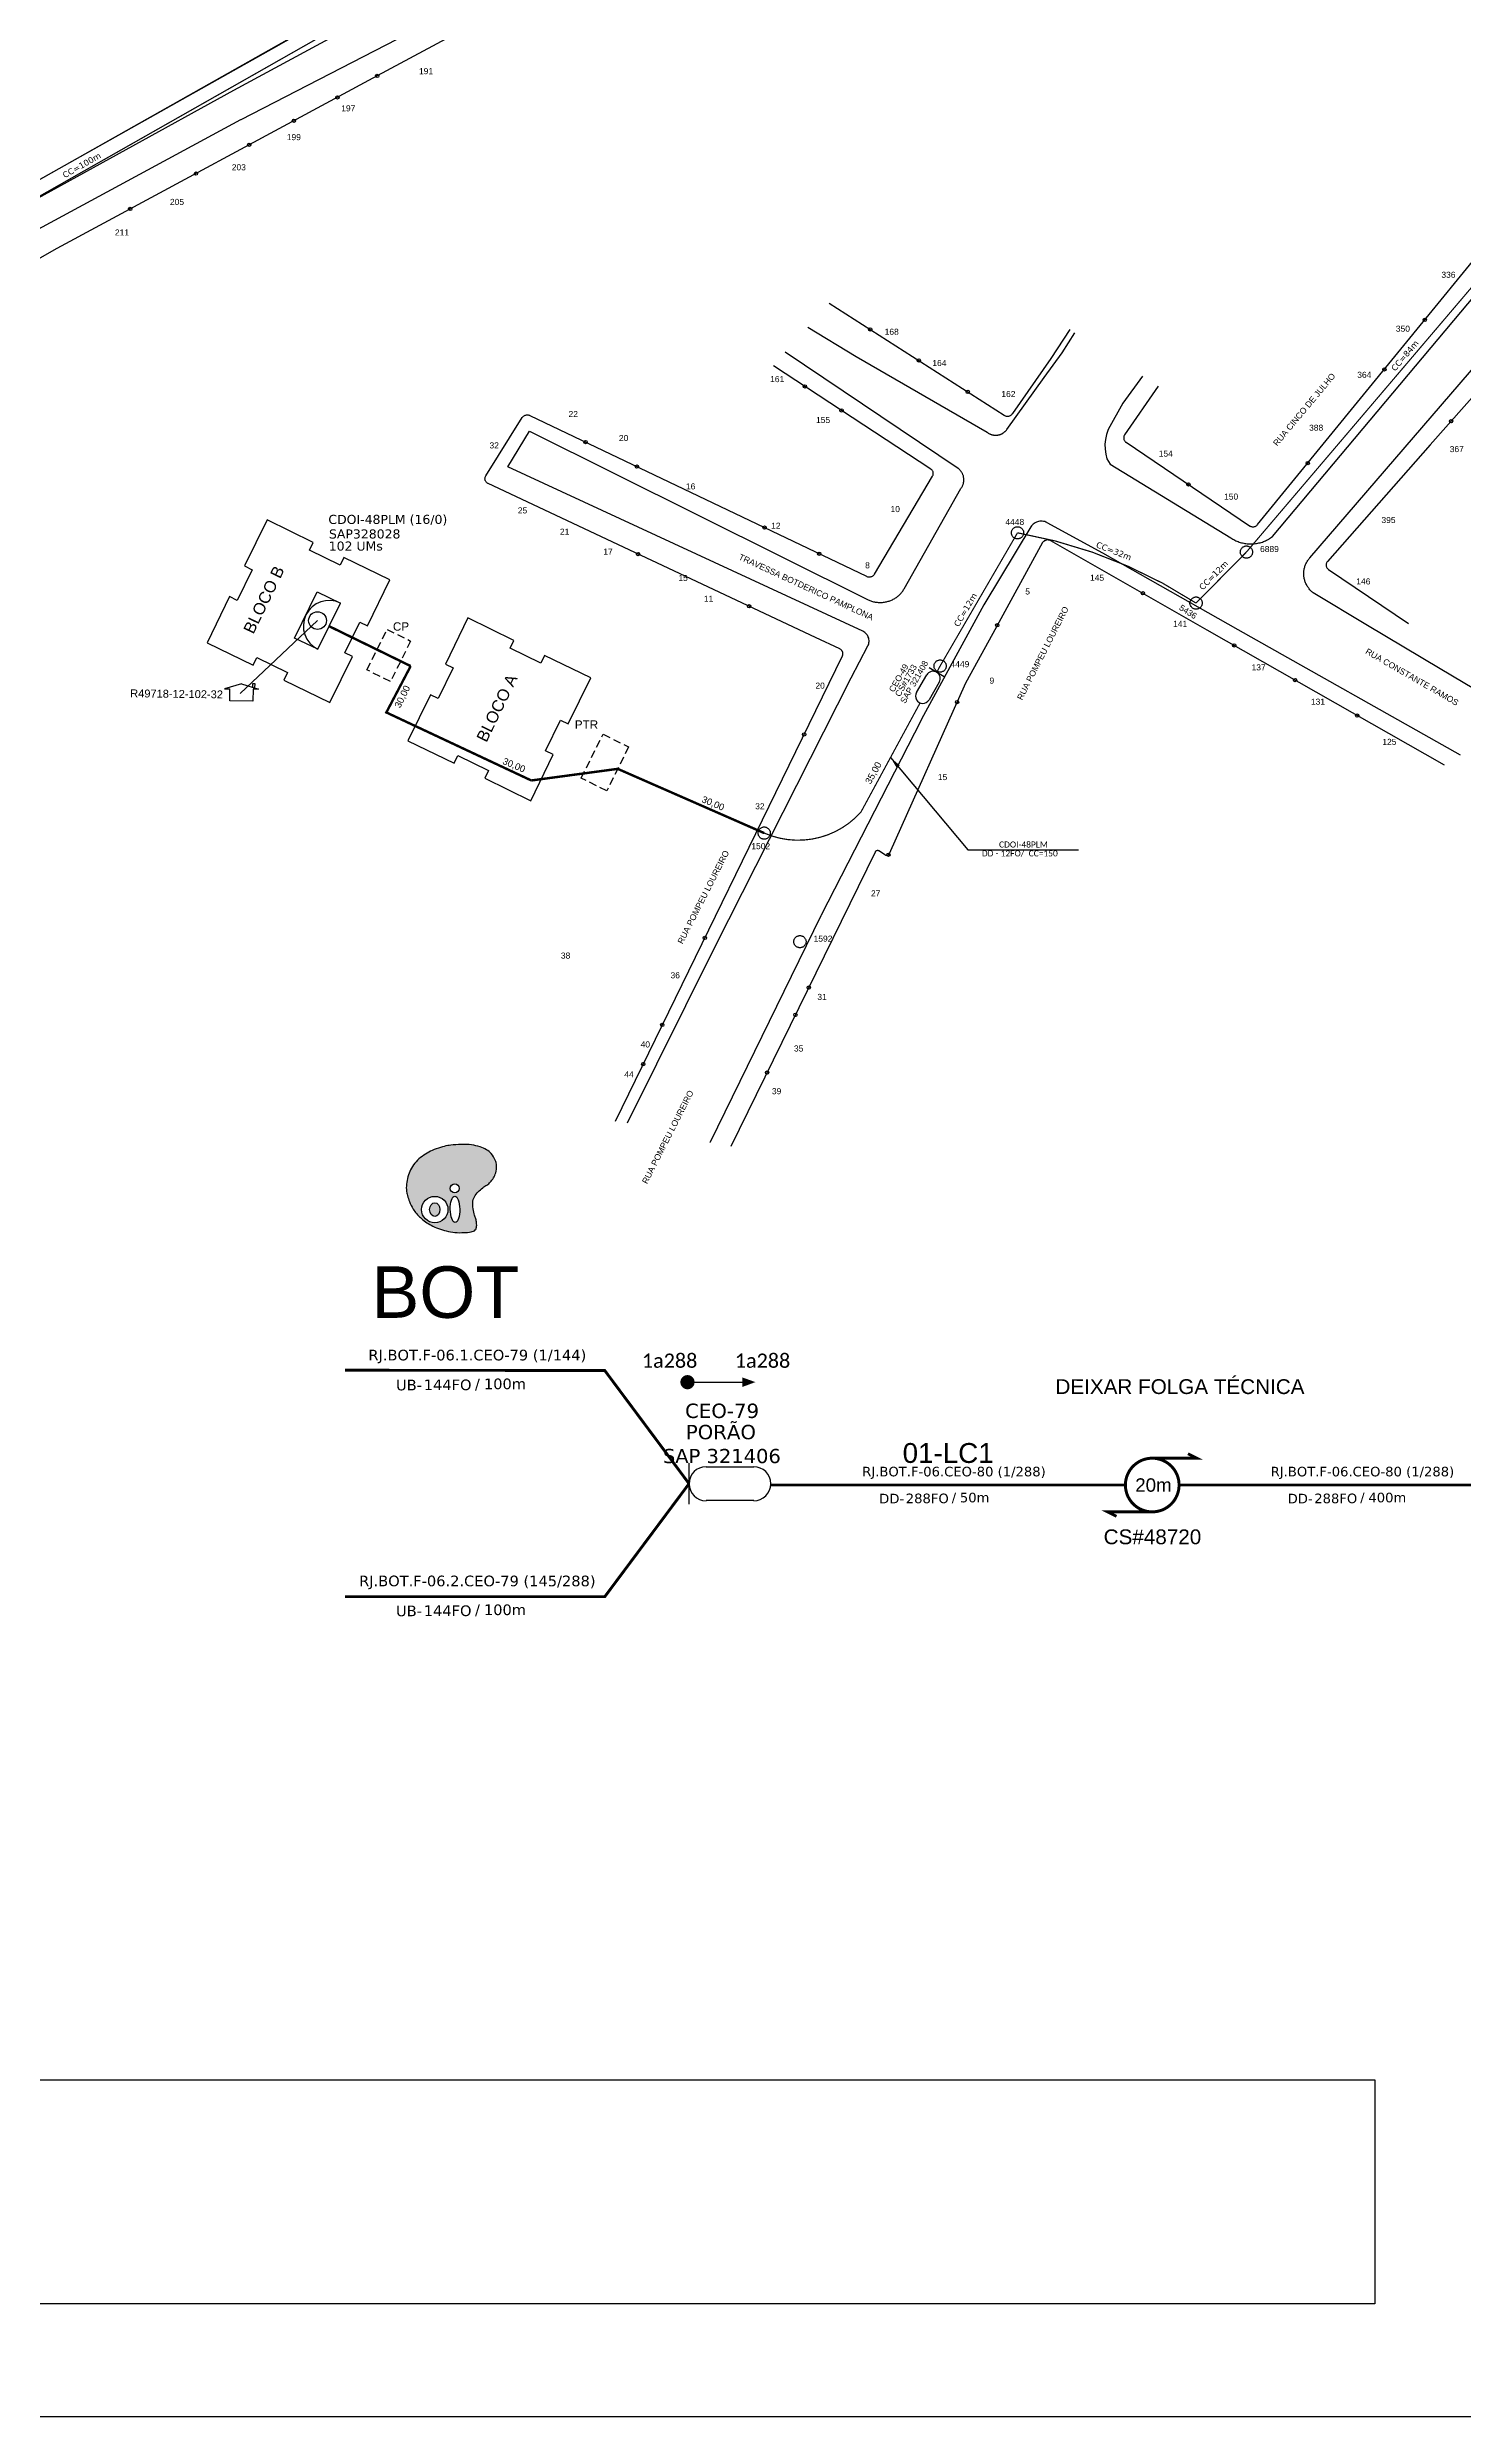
# Model space of a CAD drawing. Header units: metres. Extents: x 10082 to 18317, y -227 to 2742.
# Drawn here: x 10315.9 to 10549.9, y -226.7 to 164.7 of the extents above; entities that cross this region are included whole.
import ezdxf
from ezdxf.enums import TextEntityAlignment as Align

# ---------------------------------------------------------------- set-up
doc = ezdxf.new("R2010")
doc.units = ezdxf.units.M
doc.header["$LTSCALE"] = 0.1
doc.header["$MEASUREMENT"] = 0
for name, pattern in [('ARILSUPP', [2.98, 1.42, -0.71, 0.14, -0.71]), ('DASHED', [19.05, 12.7, -6.35]), ('PHANTOM2', [1.25, 0.625, -0.125, 0.125, -0.125, 0.125, -0.125])]:
    doc.linetypes.add(name, pattern=pattern)
for name, color, linetype in [('10.0-Cartográfico', 252, 'Continuous'), ('10.1-Caixas Subterrâneas', 5, 'Continuous'), ('10.2-Nº Policía', 2, 'Continuous'), ('10.3-Nome das Ruas', 252, 'Continuous'), ('20.4-CEO', 1, 'Continuous'), ('20.5-CABO AÉREO', 1, 'Continuous'), ('20.5-CEO', 1, 'Continuous'), ('CD a instalar', 1, 'Continuous'), ('CDOI', 1, 'Continuous'), ('E.T.', 7, 'Continuous'), ('LC1', 3, 'Continuous'), ('MUB_NUMERACAO', 7, 'Continuous'), ('SETA', 7, 'Continuous'), ('SURVEYS', 7, 'Continuous'), ('SURVEYS_LEGENDAS', 7, 'Continuous')]:
    doc.layers.add(name, color=color, linetype=linetype)
doc.layers.add('40.1-ETIQUETAS', color=1, linetype='Continuous', lineweight=20)
doc.layers.add('DROP DE CLIENTE', color=140, linetype='Continuous', plot=False)
doc.styles.add('ARIAL', font='arial.ttf')
doc.styles.add('siredit', font='verdana.ttf')
doc.styles.get("Standard").update_dxf_attribs({"font": 'arial.ttf'})
doc.dimstyles.get("Standard").update_dxf_attribs({"dimtxt": 0.18, "dimasz": 0.18, "dimexe": 0.18, "dimexo": 0.0625, "dimgap": 0.09, "dimtad": 0, "dimtih": 1, "dimtoh": 1, "dimdec": 4, "dimzin": 0, "dimdsep": 46, "dimtxsty": 'Standard', "dimcen": 0.09, "dimadec": 0, "dimazin": 0, "dimtfac": 1, "dimtdec": 4, "dimtofl": 0, "dimtmove": 0, "dimatfit": 3, "dimfxl": 0, "dimtolj": 1, "dimtzin": 0, "dimarcsym": 0})

# ---------------------------------------------------------------- blocks, each defined once
blk = doc.blocks.new('DV')
at = {"linetype": 'Continuous'}
blk.add_circle((0, 0), 0.00000275, dxfattribs=at)
blk = doc.blocks.new('MHMZ')
at = {"linetype": 'PHANTOM2'}
blk.add_circle((0, 0), 0.0000101, dxfattribs=at)
blk = doc.blocks.new('LVLV')
for p, q in [((0, 0.0000254), (-0.0000251, 0.000018)), ((-0.0000251, 0.000018), (-0.0000173, 0.000018)), ((-0.0000172, 0), (-0.0000172, 0.0000179)), ((0.0000172, 0), (-0.0000172, 0)), ((0, 0.0000254), (0.0000251, 0.000018)), ((0.0000169, 0.0000264), (0.0000195, 0.0000264)), ((0.0000169, 0.0000205), (0.0000169, 0.0000264)), ((0.0000251, 0.000018), (0.0000172, 0.000018)), ((0.0000172, 0.000018), (0.0000172, 0)), ((0.0000195, 0.0000264), (0.0000195, 0.0000198))]:
    blk.add_line(p, q)
blk = doc.blocks.new('OI')
h = blk.add_hatch(color=40)
edge = h.paths.add_edge_path()
edge.add_spline(control_points=[(4.35, -0.67), (3.92, -0.99), (3.26, -1.5), (2.81, -2.59), (2.9, -3.5), (3.06, -4.27), (3.31, -4.85), (3.37, -5.39), (3.4, -5.88), (3.2, -6.4), (2.54, -6.61), (1.65, -6.63), (0.55, -6.67), (-0.56, -6.42), (-1.61, -6.14), (-2.77, -5.61), (-3.92, -4.77), (-4.89, -3.7), (-5.34, -2.65), (-5.6, -1.94), (-5.85, -0.96), (-5.71, 0.47), (-5.1, 2.02), (-4.14, 3.02), (-3.3, 3.61), (-2.37, 4.16), (-1.36, 4.44), (-0.56, 4.7), (0.79, 4.85), (2.24, 4.97), (3.79, 4.57), (4.67, 4.21), (5.44, 3.65), (5.76, 2.99), (6.03, 2.21), (6.01, 1.46), (5.72, 0.64), (5.31, 0.08), (4.88, -0.38), (4.51, -0.55), (4.35, -0.67)], knot_values=[0, 0, 0, 0, 1.60434, 2.417191, 3.427595, 4.282808, 4.776746, 5.304182, 5.888771, 6.258406, 6.858137, 7.79129, 8.986195, 10.124242, 11.187857, 12.242908, 13.953784, 15.414161, 16.515391, 17.349188, 17.675853, 19.552021, 21.515531, 22.568638, 23.63245, 24.621084, 25.782718, 26.745347, 27.142653, 29.870543, 31.004649, 31.921532, 32.709589, 33.801391, 34.042471, 35.192333, 35.971461, 36.628871, 37.254359, 37.836911, 37.836911, 37.836911, 37.836911], degree=3, periodic=0)
h.paths.add_polyline_path([(1.13, -0.87, -1), (-0.04, -0.87, -1)], flags=16)
edge = h.paths.add_edge_path(flags=16)
edge.add_ellipse((0.56, -3.59), major_axis=(-0.02, 1.71), ratio=0.361305, start_angle=0, end_angle=360)
h.paths.add_polyline_path([(-0.36, -3.62, -1), (-3.8, -3.62, -1)], flags=16)
edge = h.paths.add_edge_path(flags=0)
edge.add_ellipse((-2.08, -3.62), major_axis=(0, 0.885), ratio=0.758294, start_angle=0, end_angle=360)
at = {"color": 40}
for centre, radius in [((-2.08, -3.62), 1.72), ((0.54, -0.87), 0.587)]:
    blk.add_circle(centre, radius, dxfattribs=at)
blk.add_ellipse((-2.08, -3.62), major_axis=(0, 0.885), ratio=0.758294, start_param=-3.141592653589792, end_param=3.141592653589792, dxfattribs=at)
blk.add_ellipse((0.56, -3.59), major_axis=(-0.02, 1.71), ratio=0.361305, dxfattribs=at)
at = {"color": 40, "start_tangent": (-0.800898, -0.598801), "end_tangent": (-0.800898, -0.598801)}
blk.add_spline([(4.35, -0.67), (3.2, -1.78), (2.9, -2.54), (2.92, -3.55), (3.12, -4.38), (3.28, -4.85), (3.37, -5.37), (3.35, -5.95), (3.2, -6.29), (2.66, -6.55), (1.73, -6.63), (0.54, -6.62), (-0.58, -6.41), (-1.6, -6.11), (-2.56, -5.67), (-3.95, -4.67), (-4.89, -3.56), (-5.37, -2.56), (-5.64, -1.78), (-5.72, -1.46), (-5.63, 0.42), (-4.84, 2.22), (-4.13, 2.99), (-3.27, 3.62), (-2.4, 4.09), (-1.3, 4.47), (-0.37, 4.72), (0.02, 4.77), (2.75, 4.8), (3.85, 4.53), (4.69, 4.16), (5.31, 3.68), (5.85, 2.73), (5.93, 2.5), (5.94, 1.35), (5.67, 0.62), (5.29, 0.08), (4.84, -0.36), (4.35, -0.67)], degree=3, dxfattribs=at)
blk = doc.blocks.new('ETIQUETA_RS5F')
at = {"layer": '40.1-ETIQUETAS', "color": 0, "style": 'siredit'}
blk.add_text('/', height=1.5, dxfattribs=at).set_placement((1.55, -1.95), align=Align.MIDDLE_RIGHT)
for tag, p in [('ETIQUETA_R_PRIMARIA', (1.18, 4.1)), ('ETIQUETA_R_SECUNDARIA', (1.18, 2.1)), ('F_ATIVAS/F_MORTAS', (1.11, -4.24))]:
    blk.add_attdef(tag, text='', height=1.5, dxfattribs=at).set_placement(p, align=Align.MIDDLE_CENTER)
for tag, p in [('TIPO_CABO', (-6.62, -2.12)), ('CAP_CABO', (0.37, -2.09))]:
    blk.add_attdef(tag, text='', height=1.5, dxfattribs=at).set_placement(p, align=Align.MIDDLE_RIGHT)
blk.add_attdef('METROS', text='', height=1.5, dxfattribs=at).set_placement((2.11, -1.95), align=Align.MIDDLE_LEFT)
for tag, p in [('FUSÃO_1', (0.82, -8.39)), ('FUSÃO_2', (0.82, -10.6)), ('FUSÃO_3', (0.82, -12.93)), ('FUSÃO_4', (0.82, -15.14)), ('FUSÃO_5', (0.82, -17.16))]:
    blk.add_attdef(tag, text='', height=1.5, dxfattribs=at).set_placement(p, align=Align.CENTER)

msp = doc.modelspace()

# ---------------------------------------------------------------- linework, layer by layer
for points in [[(10081.8, -226.73), (10920.37, -226.73), (10920.37, 367.27), (10081.8, 367.27), (10081.8, -226.73)], [(10362.62, 56.45), (10366.34, 64.06), (10365.07, 64.68), (10367.55, 69.75), (10368.81, 69.13), (10372.53, 76.73), (10364.92, 80.45), (10364.3, 79.18), (10359.23, 81.66), (10359.85, 82.92), (10352.24, 86.64), (10348.53, 79.03), (10349.8, 78.41), (10347.32, 73.34), (10346.06, 73.96), (10342.34, 66.35), (10349.95, 62.64), (10350.57, 63.91), (10355.64, 61.43), (10355.02, 60.17), (10362.62, 56.45)], [(10395.8, 40.25), (10399.52, 47.86), (10398.25, 48.48), (10400.73, 53.55), (10401.99, 52.93), (10405.71, 60.53), (10398.1, 64.25), (10397.48, 62.98), (10392.41, 65.46), (10393.03, 66.72), (10385.42, 70.44), (10381.71, 62.83), (10382.98, 62.21), (10380.5, 57.14), (10379.24, 57.76), (10375.52, 50.15), (10383.13, 46.44), (10383.75, 47.71), (10388.82, 45.23), (10388.2, 43.97), (10395.8, 40.25)]]:
    msp.add_lwpolyline(points)
at = {"color": 5, "linetype": 'DASHED'}
for points in [[(10368.75, 61.87), (10372.07, 68.55), (10375.96, 66.62), (10372.64, 59.93)], [(10404.15, 43.98), (10407.75, 51.23), (10411.98, 49.13), (10408.38, 41.88)]]:
    msp.add_lwpolyline(points, close=True, dxfattribs=at)
at = {"color": 7}
for points, const_width in [([(10421.12, -55.82, 1), (10422.29, -55.82, 1)], 1.17), ([(10498.49, -68.38, 1.000012), (10498.49, -77.25, 0.999978)], 0.492)]:
    msp.add_lwpolyline(points, format="xyb", close=True, dxfattribs=dict(at, const_width=const_width))
at = {"color": 7, "const_width": 0.462}
for points in [[(10498.49, -68.38), (10505.88, -68.38), (10504.4, -67.64)], [(10498.49, -77.25), (10491.11, -77.25), (10492.58, -77.99)]]:
    msp.add_lwpolyline(points, dxfattribs=at)
at = {"color": 0}
msp.add_lwpolyline([(10101.22, -171.1), (10535.29, -171.1), (10535.29, -208.08), (10101.22, -208.08)], close=True, dxfattribs=at)
at = {"layer": '10.0-Cartográfico'}
for points in [[(10412.22, 182.46), (10370.44, 160), (10317.48, 131.48), (10294.44, 118.4), (10288.7, 115.13), (10288.63, 115.09), (10288.55, 115.04), (10288.48, 114.96), (10288.42, 114.89), (10288.36, 114.82), (10288.31, 114.73), (10288.27, 114.65), (10288.24, 114.56), (10288.24, 114.46), (10288.23, 114.37), (10288.23, 114.27), (10288.25, 114.18), (10288.27, 114.09), (10288.31, 114), (10288.36, 113.92), (10288.41, 113.84), (10290.94, 110.6), (10298.36, 101.82)], [(10283.26, 125.27), (10353.36, 164.65), (10370.15, 174.23)], [(10293.33, 128.23), (10346.77, 157.63), (10370.73, 170.58)], [(10282.83, 124.91), (10359.38, 168.08)], [(10373.7, 166.01), (10347.89, 152.75), (10347.87, 152.73), (10285.6, 119.09), (10285.29, 118.95), (10285.01, 118.76), (10284.74, 118.55), (10284.5, 118.32), (10284.29, 118.07), (10284.11, 117.8), (10283.95, 117.5), (10283.84, 117.21), (10283.76, 116.89), (10283.71, 116.57), (10283.7, 116.26), (10283.72, 115.93), (10283.78, 115.62), (10283.89, 115.31), (10284.02, 115.01), (10284.18, 114.73), (10284.37, 114.46), (10284.59, 114.22), (10284.66, 114.15), (10296.14, 100.47)], [(10499.49, 108.71), (10493.93, 100.67), (10493.9, 100.64), (10493.86, 100.56), (10493.82, 100.47), (10493.8, 100.38), (10493.78, 100.28), (10493.77, 100.19), (10493.78, 100.1), (10493.79, 100), (10493.82, 99.91), (10493.85, 99.82), (10493.9, 99.74), (10493.96, 99.65), (10494.02, 99.58), (10494.09, 99.51), (10494.17, 99.46), (10514.54, 85.68), (10514.62, 85.63), (10514.71, 85.59), (10514.8, 85.55), (10514.89, 85.53), (10515, 85.51), (10515.1, 85.5), (10515.21, 85.5), (10515.3, 85.52), (10515.4, 85.54), (10515.5, 85.57), (10515.59, 85.62), (10515.67, 85.66), (10515.76, 85.73), (10515.83, 85.79), (10515.89, 85.86), (10579.28, 163.41)], [(10496.87, 110.4), (10493.65, 105.95), (10491.19, 101.55), (10490.93, 100.76), (10490.76, 99.95), (10490.68, 99.14), (10490.69, 98.32), (10490.8, 97.51), (10491.01, 96.71), (10491.55, 95.84), (10511.47, 83.67), (10511.63, 83.57), (10511.79, 83.47), (10511.96, 83.38), (10512.13, 83.29), (10512.31, 83.21), (10512.48, 83.13), (10512.66, 83.06), (10512.84, 82.99), (10513.03, 82.93), (10513.22, 82.88), (10513.4, 82.83), (10513.6, 82.79), (10513.79, 82.76), (10513.98, 82.73), (10514.17, 82.71), (10514.37, 82.69), (10514.56, 82.68), (10514.76, 82.68), (10514.95, 82.68), (10515.15, 82.69), (10515.34, 82.7), (10515.54, 82.72), (10515.73, 82.75), (10515.92, 82.79), (10516.11, 82.83), (10516.3, 82.87), (10516.49, 82.93), (10516.68, 82.98), (10516.86, 83.05), (10517.04, 83.12), (10517.22, 83.19), (10517.39, 83.28), (10517.56, 83.36), (10517.73, 83.46), (10517.89, 83.55), (10518.05, 83.66), (10518.21, 83.77), (10518.36, 83.88), (10581.75, 159.38)], [(10594.94, 156.05), (10544.43, 99.07), (10527.43, 79.76), (10527.4, 79.73), (10527.35, 79.65), (10527.3, 79.56), (10527.26, 79.47), (10527.23, 79.38), (10527.22, 79.29), (10527.21, 79.19)], [(10445.09, 122.47), (10474.05, 103.92), (10474.09, 103.9), (10474.19, 103.85), (10474.27, 103.82), (10474.37, 103.79), (10474.48, 103.78), (10474.58, 103.77), (10474.68, 103.78), (10474.78, 103.79), (10474.88, 103.82), (10474.98, 103.85), (10475.06, 103.89), (10475.15, 103.94), (10475.24, 104), (10475.31, 104.07), (10475.37, 104.14), (10475.43, 104.22), (10481.77, 113.32), (10484.91, 118.1)], [(10441.56, 118.49), (10449.59, 113.65), (10471.2, 101.11), (10471.26, 101.07), (10471.32, 101.03), (10471.38, 100.99), (10471.45, 100.95), (10471.51, 100.91), (10471.58, 100.88), (10471.64, 100.84), (10471.71, 100.81), (10471.78, 100.79), (10471.85, 100.76), (10471.92, 100.74), (10471.99, 100.72), (10472.07, 100.7), (10472.14, 100.68), (10472.21, 100.67), (10472.29, 100.65), (10472.36, 100.64), (10472.44, 100.64), (10472.51, 100.63), (10472.59, 100.63), (10472.66, 100.63), (10472.74, 100.63), (10472.82, 100.64), (10472.89, 100.65), (10472.97, 100.66), (10473.04, 100.67), (10473.11, 100.68), (10473.19, 100.7), (10473.26, 100.72), (10473.33, 100.74), (10473.4, 100.77), (10473.47, 100.79), (10473.54, 100.82), (10473.61, 100.85), (10473.68, 100.88), (10473.74, 100.92), (10473.8, 100.96), (10473.87, 101), (10473.93, 101.04), (10473.99, 101.08), (10474.05, 101.13), (10474.1, 101.17), (10474.16, 101.22), (10474.21, 101.27), (10474.26, 101.32), (10474.31, 101.38), (10474.35, 101.43), (10474.4, 101.49), (10474.44, 101.55), (10480.64, 110.15), (10483.6, 114.22), (10485.72, 117.57)], [(10534.03, 69.21), (10525.07, 74.58), (10524.95, 74.68), (10524.84, 74.78), (10524.73, 74.89), (10524.63, 75), (10524.53, 75.11), (10524.43, 75.23), (10524.34, 75.34), (10524.25, 75.47), (10524.17, 75.59), (10524.09, 75.72), (10524.01, 75.85), (10523.95, 75.98), (10523.88, 76.11), (10523.82, 76.25), (10523.77, 76.39), (10523.72, 76.53), (10523.68, 76.67), (10523.64, 76.81), (10523.61, 76.95), (10523.58, 77.1), (10523.56, 77.24), (10523.54, 77.39), (10523.53, 77.53), (10523.53, 77.68), (10523.53, 77.83), (10523.53, 77.97), (10523.54, 78.12), (10523.56, 78.27), (10523.58, 78.41), (10523.61, 78.55), (10523.64, 78.7), (10523.68, 78.84), (10523.72, 78.98), (10523.77, 79.12), (10523.83, 79.26), (10523.89, 79.39), (10523.95, 79.53), (10524.02, 79.66), (10524.09, 79.79), (10524.17, 79.92), (10524.25, 80.04), (10524.34, 80.16), (10524.44, 80.28), (10524.53, 80.4), (10558.77, 120.12)], [(10451.53, 67.41), (10451.5, 67.46), (10451.4, 67.63), (10451.28, 67.78), (10451.14, 67.92), (10450.98, 68.05), (10450.83, 68.15), (10450.65, 68.25), (10392, 95.4), (10395.59, 101.28), (10451.43, 73.49), (10451.56, 73.43), (10451.7, 73.37), (10451.84, 73.31), (10451.99, 73.26), (10452.13, 73.21), (10452.28, 73.17), (10452.43, 73.13), (10452.58, 73.1), (10452.73, 73.07), (10452.88, 73.05), (10453.03, 73.03), (10453.18, 73.02), (10453.34, 73.01), (10453.49, 73), (10453.65, 73.01), (10453.8, 73.01), (10453.95, 73.02), (10454.11, 73.04), (10454.26, 73.06), (10454.41, 73.09), (10454.56, 73.12), (10454.71, 73.15), (10454.86, 73.19), (10455, 73.24), (10455.15, 73.29), (10455.29, 73.34), (10455.43, 73.4), (10455.57, 73.46), (10455.7, 73.53), (10455.83, 73.6), (10455.96, 73.68), (10456.09, 73.76), (10456.22, 73.84), (10456.34, 73.93), (10456.45, 74.02), (10456.57, 74.12), (10456.68, 74.22), (10456.78, 74.32), (10456.89, 74.43), (10456.99, 74.54), (10457.08, 74.65), (10457.17, 74.76), (10457.26, 74.88), (10457.34, 75), (10457.41, 75.13), (10457.49, 75.25), (10466.89, 91.82), (10466.94, 91.89), (10466.99, 91.97), (10467.03, 92.04), (10467.08, 92.12), (10467.12, 92.2), (10467.15, 92.28), (10467.19, 92.36), (10467.22, 92.44), (10467.25, 92.53), (10467.28, 92.61), (10467.3, 92.69), (10467.32, 92.78), (10467.33, 92.87), (10467.35, 92.95), (10467.36, 93.04), (10467.36, 93.13), (10467.37, 93.21), (10467.37, 93.3), (10467.36, 93.39), (10467.36, 93.47), (10467.35, 93.56), (10467.33, 93.65), (10467.32, 93.73), (10467.3, 93.82), (10467.28, 93.9), (10467.25, 93.99), (10467.22, 94.07), (10467.19, 94.15), (10467.16, 94.23), (10467.12, 94.31), (10467.08, 94.39), (10467.03, 94.47), (10466.99, 94.55), (10466.94, 94.62), (10466.89, 94.69), (10466.83, 94.76), (10466.77, 94.83), (10466.72, 94.9), (10466.65, 94.97), (10466.59, 95.03), (10466.52, 95.09), (10466.45, 95.15), (10437.86, 114.33)], [(10442.88, 67.21), (10388.78, 92.64), (10388.73, 92.66), (10388.64, 92.72), (10388.56, 92.77), (10388.49, 92.84), (10388.42, 92.91), (10388.37, 92.99), (10388.32, 93.08), (10388.28, 93.17), (10388.26, 93.26), (10388.24, 93.35), (10388.24, 93.44), (10388.25, 93.53), (10388.26, 93.63), (10388.29, 93.72), (10388.32, 93.81), (10388.37, 93.9), (10394.39, 103.55), (10394.42, 103.59), (10394.48, 103.67), (10394.55, 103.74), (10394.63, 103.8), (10394.7, 103.86), (10394.79, 103.9), (10394.89, 103.94), (10394.99, 103.97), (10395.08, 103.99), (10395.19, 104), (10395.29, 104), (10395.4, 103.98), (10395.49, 103.97), (10395.59, 103.94), (10395.68, 103.9), (10451.29, 77.32), (10451.36, 77.29), (10451.46, 77.26), (10451.56, 77.23), (10451.65, 77.22), (10451.76, 77.22), (10451.86, 77.23), (10451.96, 77.24), (10452.06, 77.27), (10452.15, 77.3), (10452.25, 77.35), (10452.32, 77.41), (10452.41, 77.46), (10452.48, 77.53), (10452.54, 77.61), (10452.59, 77.69), (10462.2, 93.86), (10462.24, 93.95), (10462.27, 94.04), (10462.3, 94.13), (10462.31, 94.22), (10462.32, 94.32), (10462.31, 94.41), (10462.3, 94.5), (10462.27, 94.59), (10462.23, 94.68), (10462.19, 94.77), (10462.13, 94.84), (10462.06, 94.91), (10461.99, 94.98), (10461.91, 95.03), (10435.89, 112.11)], [(10490.3, 81.17), (10481.14, 86.18), (10481.1, 86.2), (10480.92, 86.29), (10480.73, 86.35), (10480.53, 86.39), (10480.33, 86.42), (10480.12, 86.43), (10479.92, 86.42), (10479.71, 86.38), (10479.52, 86.33), (10479.34, 86.26), (10479.15, 86.18), (10478.98, 86.06), (10478.82, 85.95), (10478.68, 85.81), (10478.55, 85.66), (10478.45, 85.5), (10470.81, 72.86), (10470.68, 72.62), (10468.04, 67.78)], [(10507.58, 68.44), (10481.71, 83.2), (10481.62, 83.24), (10481.53, 83.28), (10481.43, 83.3), (10481.33, 83.32), (10481.23, 83.33), (10481.12, 83.33), (10481.02, 83.31), (10480.93, 83.29), (10480.83, 83.26), (10480.73, 83.21), (10480.64, 83.17), (10480.57, 83.1), (10480.49, 83.04), (10480.43, 82.97), (10480.38, 82.89), (10472.13, 67.87)], [(10512.71, 68.5), (10490.3, 81.17)], [(10527.21, 79.19), (10527.22, 79.1), (10527.23, 79), (10527.26, 78.91), (10527.29, 78.82), (10527.34, 78.74), (10527.4, 78.66), (10527.46, 78.59), (10527.53, 78.52), (10527.61, 78.47), (10540.81, 69.53)], [(10409.79, -12.68), (10447.31, 64.16), (10447.33, 64.22), (10447.36, 64.31), (10447.39, 64.4), (10447.39, 64.49), (10447.39, 64.59), (10447.38, 64.68), (10447.36, 64.78), (10447.33, 64.87), (10447.29, 64.95), (10447.23, 65.03), (10447.17, 65.11), (10447.1, 65.18), (10447.03, 65.25), (10446.94, 65.3), (10446.86, 65.34), (10442.88, 67.21)], [(10411.78, -13), (10426.25, 16.14), (10448.75, 60.57), (10451.52, 65.85), (10451.59, 65.99), (10451.65, 66.18), (10451.69, 66.36), (10451.72, 66.55), (10451.71, 66.74), (10451.69, 66.93), (10451.65, 67.11), (10451.58, 67.29), (10451.53, 67.41)], [(10468.04, 67.78), (10460.38, 53.7), (10460.3, 53.57), (10443.78, 21.35), (10443.73, 21.24), (10425.45, -16.14), (10425.41, -16.23)], [(10472.13, 67.87), (10467.64, 59.68), (10455.04, 31.47), (10455.01, 31.44), (10454.98, 31.39), (10454.95, 31.36), (10454.92, 31.33), (10454.88, 31.3), (10454.83, 31.27), (10454.74, 31.24), (10454.68, 31.23), (10454.63, 31.22), (10454.54, 31.22), (10454.49, 31.22), (10454.44, 31.24), (10454.39, 31.26), (10454.34, 31.28), (10454.3, 31.3), (10453.42, 31.92), (10453.38, 31.94), (10453.33, 31.97), (10453.28, 31.99), (10453.23, 32), (10453.18, 32), (10453.08, 32), (10453.02, 32), (10452.98, 31.98), (10452.89, 31.95), (10452.84, 31.92), (10452.8, 31.89), (10452.76, 31.86), (10452.73, 31.83), (10452.69, 31.75), (10428.88, -16.88)], [(10546.75, 46.11), (10507.58, 68.44)], [(10549.4, 47.76), (10512.71, 68.5)], [(10559.51, 54.07), (10546.05, 62.01), (10534.03, 69.21)]]:
    msp.add_lwpolyline(points, dxfattribs=at)
at = {"layer": '20.4-CEO', "color": 7}
for p, q in [((10424.77, -69.78), (10432.64, -69.78)), ((10432.64, -75.39), (10424.77, -75.39))]:
    msp.add_line(p, q, dxfattribs=at)
at = {"layer": '20.4-CEO', "color": 7, "const_width": 0.469}
for points in [[(10365.1, -53.84), (10408.04, -53.9), (10421.96, -72.59)], [(10365.1, -91.25), (10408.04, -91.26), (10421.96, -72.59)]]:
    msp.add_lwpolyline(points, dxfattribs=at)
at = {"layer": '20.4-CEO', "color": 7}
msp.add_lwpolyline([(10421.96, -75.97), (10421.96, -69.2)], dxfattribs=at)
for centre, start, end in [((10424.77, -72.59), 90, 270), ((10432.64, -72.59), 270, 90)]:
    msp.add_arc(centre, 2.81, start, end, dxfattribs=at)
at = {"layer": '20.5-CABO AÉREO', "color": 7, "ltscale": 8, "const_width": 0.469}
for points in [[(10435.44, -72.81), (10494.06, -72.81)], [(10502.92, -72.82), (10561.55, -72.82)]]:
    msp.add_lwpolyline(points, dxfattribs=at)
at = {"layer": '20.5-CEO', "color": 1}
for p, q in [((10459.54, 58.14), (10461.23, 61.03)), ((10463.3, 59.83), (10461.61, 56.93))]:
    msp.add_line(p, q, dxfattribs=at)
msp.add_lwpolyline([(10464.12, 60.74), (10461.63, 62.19)], dxfattribs=at)
for centre, start, end in [((10462.27, 60.43), 329.7071, 149.7071), ((10460.57, 57.53), 149.7071, 329.7071)]:
    msp.add_arc(centre, 1.2, start, end, dxfattribs=at)
at = {"layer": 'CD a instalar', "color": 1, "linetype": 'ByBlock', "const_width": 0.2}
for points in [[(10282.38, 121.8), (10368.82, 170.86)], [(10568.27, 145.06), (10514.05, 81.33)], [(10476.23, 84.51), (10463.44, 62.5)], [(10514.05, 81.33), (10505.73, 72.9)], [(10463.44, 62.5), (10462.88, 61.46)], [(10460.14, 56.42), (10450.36, 38.37)]]:
    msp.add_lwpolyline(points, dxfattribs=at)
for points in [[(10505.73, 72.9, 0.101664), (10476.23, 84.51)], [(10434.38, 34.9, 0.325337), (10450.36, 38.37)]]:
    msp.add_lwpolyline(points, format="xyb", dxfattribs=at)
at = {"layer": 'CD a instalar', "linetype": 'Continuous', "const_width": 0.4}
for points in [[(10362.49, 69.08), (10375.97, 62.49), (10375.97, 62.49)], [(10375.97, 62.49), (10371.95, 54.83), (10395.9, 43.59)], [(10434.38, 34.9), (10410.18, 45.51), (10395.9, 43.59)]]:
    msp.add_lwpolyline(points, dxfattribs=at)
at = {"layer": 'CDOI'}
for p, q in [((10356.8, 67.12), (10360.53, 74.76)), ((10360.53, 74.76), (10364.35, 72.9)), ((10360.62, 65.26), (10356.8, 67.12))]:
    msp.add_line(p, q, dxfattribs=at)
msp.add_lwpolyline([(10360.62, 65.26), (10364.35, 72.9)], dxfattribs=at)
msp.add_circle((10360.58, 70.01), 1.47, dxfattribs=at)
msp.add_arc((10362.49, 69.08), 4.25, 63.9761, 243.9761, dxfattribs=at)
at = {"layer": 'DROP DE CLIENTE'}
msp.add_line((10347.79, 57.95), (10360.58, 70.01), dxfattribs=at)
at = {"layer": 'SETA', "color": 7}
msp.add_lwpolyline([(10421.7, -55.82), (10431.9, -55.82)], dxfattribs=at)
msp.add_solid([(10430.78, -55.04), (10432.93, -55.81), (10430.79, -56.6)], dxfattribs=at)

# ---------------------------------------------------------------- block references
at = {"color": 5, "xscale": 1.266659904857219, "yscale": 1.266659885881166, "zscale": 1.266659892816337, "rotation": 0.1532885625447551}
msp.add_blockref('OI', (10382.57, -22.71), dxfattribs=at)
at = {"layer": '10.0-Cartográfico', "xscale": 100000, "yscale": 100000, "zscale": 100000}
for p in [(10363.86, 156.45), (10370.44, 160), (10356.67, 152.58), (10349.31, 148.62), (10340.5, 143.87), (10329.64, 138.03), (10451.89, 118.12), (10543.52, 119.67), (10459.91, 112.98), (10536.85, 111.5), (10441.1, 108.69), (10468.01, 107.8), (10447.15, 104.72), (10547.87, 102.95), (10404.88, 99.5), (10413.34, 95.46), (10524.19, 96.02), (10504.46, 92.5), (10434.45, 85.37), (10413.54, 81), (10443.47, 81.06), (10496.94, 74.51), (10431.88, 72.38), (10472.88, 69.24), (10512.04, 65.9), (10522.08, 60.18), (10466.24, 56.54), (10440.98, 51.19), (10532.37, 54.31), (10454.9, 31.32), (10424.57, 17.59), (10441.73, 9.37), (10439.53, 4.87), (10417.54, 3.2), (10414.39, -3.27), (10434.86, -4.66)]:
    msp.add_blockref('DV', p, dxfattribs=at)
at = {"layer": '10.1-Caixas Subterrâneas', "xscale": 100000, "yscale": 100000, "zscale": 100000}
for p in [(10476.23, 84.51), (10514.05, 81.33), (10505.73, 72.9), (10463.45, 62.5), (10434.38, 34.9), (10440.28, 16.96)]:
    msp.add_blockref('MHMZ', p, dxfattribs=at)
at = {"layer": '40.1-ETIQUETAS', "color": 7}
ref = msp.add_blockref('ETIQUETA_RS5F', (10385.59, -53.81), dxfattribs=dict(at, xscale=1.172508866507835, yscale=1.172508866507835, zscale=1.172508866507835))
ref.add_attrib('ETIQUETA_R_SECUNDARIA', 'RJ.BOT.F-06.1.CEO-79 (1/144)', dxfattribs={"color": 0, "height": 1.7588, "style": 'siredit'}).set_placement((10386.98, -51.34), align=Align.MIDDLE_CENTER)
ref.add_attrib('TIPO_CABO', 'UB-', dxfattribs={"color": 0, "height": 1.759, "style": 'siredit'}).set_placement((10377.84, -56.29), align=Align.MIDDLE_RIGHT)
ref.add_attrib('CAP_CABO', '144FO', dxfattribs={"color": 0, "height": 1.759, "style": 'siredit'}).set_placement((10386.02, -56.26), align=Align.MIDDLE_RIGHT)
ref.add_attrib('METROS', '100m', dxfattribs={"color": 0, "height": 1.759, "style": 'siredit'}).set_placement((10388.07, -56.1), align=Align.MIDDLE_LEFT)
ref = msp.add_blockref('ETIQUETA_RS5F', (10464.45, -72.81), dxfattribs=dict(at, xscale=1.055257979857058, yscale=1.055257979857024, zscale=1.055257979857051))
ref.add_attrib('ETIQUETA_R_SECUNDARIA', 'RJ.BOT.F-06.CEO-80 (1/288)', dxfattribs={"color": 0, "height": 1.5829, "style": 'siredit'}).set_placement((10465.73, -70.59), align=Align.MIDDLE_CENTER)
ref.add_attrib('TIPO_CABO', 'DD-', dxfattribs={"color": 0, "height": 1.583, "style": 'siredit'}).set_placement((10457.5, -75.05), align=Align.MIDDLE_RIGHT)
ref.add_attrib('CAP_CABO', '288FO', dxfattribs={"color": 0, "height": 1.583, "style": 'siredit'}).set_placement((10464.87, -75.02), align=Align.MIDDLE_RIGHT)
ref.add_attrib('METROS', '50m', dxfattribs={"color": 0, "height": 1.583, "style": 'siredit'}).set_placement((10466.71, -74.88), align=Align.MIDDLE_LEFT)
ref = msp.add_blockref('ETIQUETA_RS5F', (10531.94, -72.81), dxfattribs=dict(at, xscale=1.055257979857058, yscale=1.055257979857024, zscale=1.055257979857051))
ref.add_attrib('ETIQUETA_R_SECUNDARIA', 'RJ.BOT.F-06.CEO-80 (1/288)', dxfattribs={"color": 0, "height": 1.5829, "style": 'siredit'}).set_placement((10533.22, -70.59), align=Align.MIDDLE_CENTER)
ref.add_attrib('TIPO_CABO', 'DD-', dxfattribs={"color": 0, "height": 1.583, "style": 'siredit'}).set_placement((10524.99, -75.05), align=Align.MIDDLE_RIGHT)
ref.add_attrib('CAP_CABO', '288FO', dxfattribs={"color": 0, "height": 1.583, "style": 'siredit'}).set_placement((10532.36, -75.02), align=Align.MIDDLE_RIGHT)
ref.add_attrib('METROS', '400m', dxfattribs={"color": 0, "height": 1.583, "style": 'siredit'}).set_placement((10534.2, -74.88), align=Align.MIDDLE_LEFT)
ref = msp.add_blockref('ETIQUETA_RS5F', (10385.59, -91.13), dxfattribs=dict(at, xscale=1.172508866507835, yscale=1.172508866507835, zscale=1.172508866507835))
ref.add_attrib('ETIQUETA_R_SECUNDARIA', 'RJ.BOT.F-06.2.CEO-79 (145/288)', dxfattribs={"color": 0, "height": 1.7588, "style": 'siredit'}).set_placement((10386.98, -88.66), align=Align.MIDDLE_CENTER)
ref.add_attrib('TIPO_CABO', 'UB-', dxfattribs={"color": 0, "height": 1.759, "style": 'siredit'}).set_placement((10377.84, -93.61), align=Align.MIDDLE_RIGHT)
ref.add_attrib('CAP_CABO', '144FO', dxfattribs={"color": 0, "height": 1.759, "style": 'siredit'}).set_placement((10386.02, -93.58), align=Align.MIDDLE_RIGHT)
ref.add_attrib('METROS', '100m', dxfattribs={"color": 0, "height": 1.759, "style": 'siredit'}).set_placement((10388.07, -93.42), align=Align.MIDDLE_LEFT)
at = {"layer": 'SURVEYS', "color": 0, "xscale": 111319.4907932736, "yscale": 111319.4907932736, "zscale": 111319.4907932736, "rotation": 359.3002538559842}
msp.add_blockref('LVLV', (10347.99, 56.72), dxfattribs=at)

# ---------------------------------------------------------------- texts
at = {"color": 7, "style": 'ARIAL'}
msp.add_text('BOT', height=8.51, dxfattribs=at).set_placement((10369.47, -45.19))
for s, height, p in [('DEIXAR FOLGA TÉCNICA', 2.4429, (10482.5, -57.77)), ('CS#48720', 2.443, (10490.46, -82.59))]:
    msp.add_text(s, height=height, rotation=359.9867, dxfattribs=at).set_placement(p)
at = {"color": 7}
msp.add_text('20m', height=2.216, dxfattribs=at).set_placement((10495.68, -73.92))
at = {"color": 7, "char_height": 1, "attachment_point": 5, "style": 'siredit'}
for s, insert, rotation in [('CC=100m', (10321.62, 145.23), 29.5763), ('CC=84m', (10540.23, 113.78), 49.6953), ('CC=32m', (10492.14, 81.49), 338.5063), ('CC=12m', (10508.63, 77.49), 45.3695), ('CC=12m', (10467.62, 71.78), 59.8514)]:
    msp.add_mtext(s, dxfattribs=dict(at, insert=insert, rotation=rotation))
at = {"char_height": 1.925, "width": 18.7627, "attachment_point": 5, "rotation": 64.2263, "style": 'ARIAL'}
for s, insert in [('BLOCO B\\P', (10351.72, 73.45)), ('BLOCO A\\P', (10390.23, 55.56))]:
    msp.add_mtext(s, dxfattribs=dict(at, insert=insert))
at = {"color": 5, "char_height": 2.345, "width": 173.1136, "attachment_point": 5, "rotation": 359.9166}
for insert in [(10418.75, -52.28), (10434.1, -52.28)]:
    msp.add_mtext('{\\fCalibri|b0|i0|c0|p34;\\C256;1a288}', dxfattribs=dict(at, insert=insert))
at = {"layer": '10.1-Caixas Subterrâneas'}
for s, p in [('4448', (10474.23, 85.81)), ('6889', (10516.3, 81.33)), ('4449', (10465.16, 62.31)), ('1502', (10432.25, 32.24)), ('1592', (10442.54, 16.96))]:
    msp.add_text(s, height=1, dxfattribs=at).set_placement(p)
msp.add_text('5436', height=1, rotation=327.571, dxfattribs=at).set_placement((10502.83, 71.87))
at = {"layer": '10.1-Caixas Subterrâneas', "style": 'ARIAL'}
for s, p in [('CP ', (10373.04, 68.34)), ('PTR', (10403.09, 52.14))]:
    msp.add_text(s, height=1.379, dxfattribs=at).set_placement(p)
at = {"layer": '10.1-Caixas Subterrâneas', "color": 0}
for s, p in [('CEO-49', (10455.79, 58.08)), ('CS#1733', (10456.79, 57.33)), ('SAP 321408', (10457.66, 56.2))]:
    msp.add_text(s, height=1, rotation=60.3917, dxfattribs=at).set_placement(p)
at = {"layer": '10.2-Nº Policía', "color": 7}
for s, p in [('191', (10377.34, 160.28)), ('197', (10364.5, 154.14)), ('199', (10355.5, 149.38)), ('203', (10346.41, 144.4)), ('205', (10336.19, 138.68)), ('211', (10327.11, 133.63)), ('336', (10546.27, 126.64)), ('168', (10454.28, 117.23)), ('350', (10538.74, 117.73)), ('161', (10435.36, 109.4)), ('164', (10462.16, 112.06)), ('364', (10532.36, 110.11)), ('162', (10473.56, 106.94)), ('22', (10402.05, 103.64)), ('155', (10442.94, 102.64)), ('388', (10524.41, 101.37)), ('32', (10388.99, 98.45)), ('20', (10410.37, 99.67)), ('154', (10499.56, 97.1)), ('367', (10547.64, 97.84)), ('16', (10421.45, 91.68)), ('150', (10510.36, 89.99)), ('25', (10393.67, 87.71)), ('12', (10435.53, 85.18)), ('10', (10455.25, 87.93)), ('395', (10536.36, 86.12)), ('21', (10400.63, 84.2)), ('17', (10407.8, 80.91)), ('8', (10451.06, 78.64)), ('15', (10420.2, 76.54)), ('5', (10477.51, 74.32)), ('145', (10488.21, 76.58)), ('146', (10532.2, 75.98)), ('11', (10424.41, 73.11)), ('141', (10501.94, 68.97)), ('137', (10514.9, 61.78)), ('20', (10442.84, 58.76)), ('9', (10471.61, 59.59)), ('131', (10524.71, 56.11)), ('125', (10536.51, 49.47)), ('15', (10463.07, 43.65)), ('32', (10432.89, 38.83)), ('27', (10452.02, 24.45)), ('38', (10400.79, 14.16)), ('36', (10418.9, 10.91)), ('31', (10443.16, 7.33)), ('40', (10413.96, -0.52)), ('35', (10439.29, -1.19)), ('44', (10411.26, -5.48)), ('39', (10435.65, -8.24))]:
    msp.add_text(s, height=1, dxfattribs=at).set_placement(p)
at = {"layer": '10.3-Nome das Ruas'}
for s, rotation, p in [('RUA CINCO DE JULHO', 50.1609, (10519.13, 98.75)), ('TRAVESSA BOTDERICO PAMPLONA', 335.2676, (10430.06, 80.17)), ('RUA POMPEU LOUREIRO', 63.0992, (10476.99, 56.78)), ('RUA CONSTANTE RAMOS', 330.0092, (10533.6, 64.62)), ('RUA POMPEU LOUREIRO', 63.0992, (10420.9, 16.48)), ('RUA POMPEU LOUREIRO', 63.0992, (10415.03, -23.15))]:
    msp.add_text(s, height=1, rotation=rotation, dxfattribs=at).set_placement(p)
at = {"layer": '20.4-CEO', "color": 7, "style": 'siredit'}
for s, height, p in [('CEO-79', 2.377, (10427.42, -60.55)), ('PORÃO', 2.377, (10427.22, -64.06)), ('          SAP 321406', 2.345, (10422.27, -68.02))]:
    msp.add_text(s, height=height, dxfattribs=at).set_placement(p, align=Align.MIDDLE_CENTER)
at = {"layer": 'CDOI', "linetype": 'Continuous', "style": 'siredit'}
for s, p in [('CDOI-48PLM (16/0)', (10362.37, 86.72)), ('SAP328028', (10362.47, 84.32)), ('102 UMs', (10362.43, 82.32))]:
    msp.add_text(s, height=1.5, rotation=0.0276, dxfattribs=at).set_placement(p, align=Align.MIDDLE_LEFT)
at = {"layer": 'E.T.', "color": 7, "char_height": 1, "width": 17.9591, "attachment_point": 1}
for s, insert in [('{\\fCalibri|b0|i0|c0|p34;DD - 12FO/  CC=150}', (10470.34, 32.04)), ('{\\fCalibri|b0|i0|c0|p34;CDOI-48PLM }', (10473.18, 33.51))]:
    msp.add_mtext(s, dxfattribs=dict(at, insert=insert))
at = {"layer": 'LC1', "color": 7, "linetype": 'ARILSUPP', "style": 'ARIAL'}
msp.add_text('01-LC1', height=3.283, dxfattribs=at).set_placement((10464.77, -67.52), align=Align.MIDDLE_CENTER)
at = {"layer": 'MUB_NUMERACAO', "color": 255}
for s, rotation, p in [('30,00', 64.104, (10374.23, 55.45)), ('30,00', 337.1367, (10391.04, 46.37)), ('35,00 ', 61.0082, (10451.95, 42.87)), ('30,00', 337.1367, (10423.93, 40.06))]:
    msp.add_text(s, height=1.113, rotation=rotation, dxfattribs=at).set_placement(p)
at = {"layer": 'SURVEYS_LEGENDAS', "color": 0}
msp.add_text('R49718-12-102-32', height=1.3069, rotation=359.3, dxfattribs=at).set_placement((10329.62, 57.34))

# ---------------------------------------------------------------- leaders
msp.add_leader([(10455.25, 47.39), (10468.03, 32.11), (10486.3, 32.11)], dimstyle='Standard', override={"dimasz": 2})

doc.saveas('drawing.dxf')
